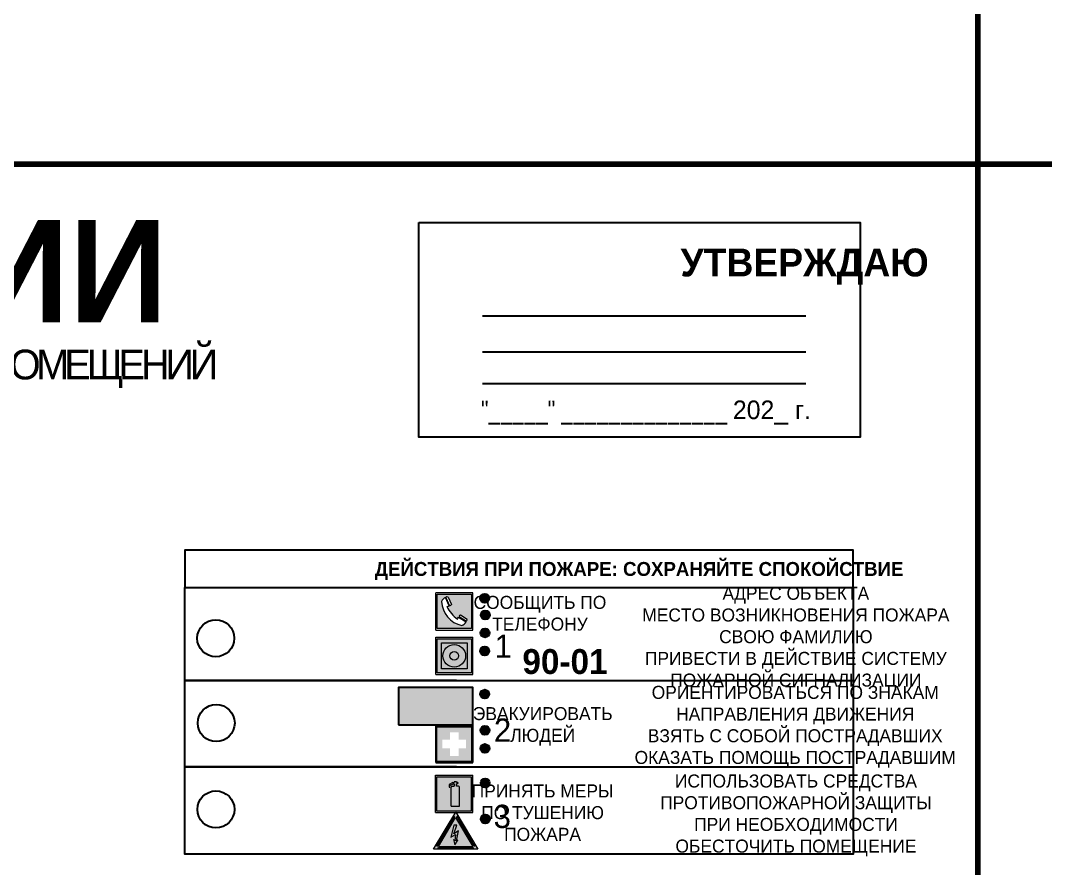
# Model space of a CAD drawing. Header units: millimetres. Extents: x 13114 to 67229, y 22859 to 38520.
# Drawn here: x 20637.2 to 20857.7, y 30348.7 to 30531.2 of the extents above; entities that cross this region are included whole.
import ezdxf

# ---------------------------------------------------------------- set-up
doc = ezdxf.new("R2010")
doc.units = ezdxf.units.MM
doc.styles.add('обычный', font='arial.ttf')

# ---------------------------------------------------------------- blocks, each defined once
blk = doc.blocks.new('A$C3E6D3DDE')
at = {"lineweight": 5}
h = blk.add_hatch(color=40, dxfattribs=at)
h.paths.add_polyline_path([(24.1, 1.45), (16.46, -11.35), (31.74, -11.35)])
h.paths.add_polyline_path([(24.09, -0.46), (30.03, -10.41), (18.14, -10.41)], flags=16)
h.paths.add_polyline_path([(24.54, -3.08), (23.41, -6.02), (25.13, -5.01), (24.33, -8.5), (24.82, -8.27), (23.79, -9.86), (23.4, -8.04), (23.8, -8.43), (24.04, -6.29), (22.39, -7.25), (23.44, -3.08)], flags=0)
h = blk.add_hatch(color=256, dxfattribs=at)
h.paths.add_polyline_path([(24.37, 0.03, 0.567511), (23.82, 0.03), (17.59, -10.4, 0.582454), (17.86, -10.88), (30.32, -10.88, 0.582149), (30.6, -10.4)])
h.paths.add_polyline_path([(24.09, -0.46), (18.14, -10.41), (30.03, -10.41)], flags=16)
h.paths.add_polyline_path([(24.54, -3.08), (23.41, -6.02), (25.13, -5.01), (24.33, -8.5), (24.82, -8.27), (23.79, -9.86), (23.4, -8.04), (23.8, -8.43), (24.04, -6.29), (22.39, -7.25), (23.44, -3.08)], flags=0)
h = blk.add_hatch(color=40, dxfattribs=at)
h.paths.add_polyline_path([(24.09, -0.46), (18.14, -10.41), (30.03, -10.41)])
h.paths.add_polyline_path([(24.82, -8.27), (23.79, -9.86), (23.4, -8.04), (23.8, -8.43), (24.04, -6.29), (22.39, -7.25), (23.44, -3.08), (24.54, -3.08), (23.41, -6.02), (25.13, -5.01), (24.33, -8.5)], flags=16)
at = {"color": 40, "lineweight": 5}
for p, q in [((16.46, -11.35), (24.1, 1.45)), ((24.1, 1.45), (31.74, -11.35))]:
    blk.add_line(p, q, dxfattribs=at)
at = {"lineweight": 5}
for p, q in [((17.59, -10.4), (23.82, 0.03)), ((24.37, 0.03), (30.6, -10.4)), ((18.14, -10.41), (24.09, -0.46)), ((23.44, -3.08), (22.39, -7.25)), ((23.41, -6.02), (24.54, -3.08)), ((24.54, -3.08), (23.44, -3.08)), ((24.09, -0.46), (30.03, -10.41)), ((22.39, -7.25), (24.04, -6.29)), ((25.13, -5.01), (23.41, -6.02)), ((24.04, -6.29), (23.8, -8.43)), ((24.33, -8.5), (25.13, -5.01)), ((18.14, -10.41), (30.03, -10.41)), ((23.8, -8.43), (23.4, -8.04)), ((23.4, -8.04), (23.79, -9.86)), ((23.79, -9.86), (24.82, -8.27)), ((24.82, -8.27), (24.33, -8.5)), ((17.86, -10.88), (30.32, -10.88))]:
    blk.add_line(p, q, dxfattribs=at)
at = {"color": 50, "lineweight": 5}
blk.add_line((31.74, -11.35), (16.46, -11.35), dxfattribs=at)
blk = doc.blocks.new('A$C456E1F9C')
at = {"lineweight": 5}
h = blk.add_hatch(color=242, dxfattribs=at)
h.paths.add_polyline_path([(0.51, -1.47), (0.51, -13.26), (12.29, -13.26), (12.29, -1.47)])
h.paths.add_polyline_path([(5.42, -4.95, -0.254479), (4.78, -5.4), (3.52, -2.53, -0.209735), (4.23, -2.4)], flags=16)
h.paths.add_polyline_path([(8.53, -8.6), (10.87, -10.17), (10.54, -10.76), (8.03, -9.13, -0.192251)], flags=16)
h.paths.add_polyline_path([(4.61, -5.49, 0.005518), (3.87, -5.72, 0.128647), (7.49, -10.01, 0.00809), (7.83, -9.33), (10.47, -10.97, -0.16736), (8.99, -12.25, -0.327862), (1.95, -3.95, -0.166952), (3.36, -2.62)], flags=16)
at = {"color": 242, "lineweight": 5}
for p, q in [((0, -13.77), (0, -0.97)), ((12.8, -0.97), (0, -0.97)), ((4.61, -5.49), (3.36, -2.62)), ((3.52, -2.53), (4.78, -5.4)), ((4.23, -2.4), (5.42, -4.95)), ((12.8, -13.77), (12.8, -0.97)), ((7.83, -9.33), (10.47, -10.97)), ((8.03, -9.13), (10.54, -10.76)), ((10.81, -10.12), (8.53, -8.6)), ((10.54, -10.76), (10.8, -10.3)), ((10.8, -10.3), (10.81, -10.12)), ((0, -13.77), (12.8, -13.77))]:
    blk.add_line(p, q, dxfattribs=at)
blk.add_lwpolyline([(0.51, -1.47), (12.29, -1.47), (12.29, -13.26), (0.51, -13.26)], close=True, dxfattribs=at)
for centre, radius, start, end in [((4.59, -5.34), 2.99, 114.2845, 152.1974), ((4.02, -3.27), 0.891, 76.3284, 123.7092), ((11.12, -3.31), 9.19, 183.9915, 256.6009), ((14.98, -39.1), 35.17, 107.1487, 108.4135), ((13.86, -0.94), 11.08, 205.5536, 234.8762), ((4.68, -4.59), 0.824, 276.9621, 334.0723), ((-13.31, 0.8), 23.44, 332.5487, 334.4027), ((8.94, -9.5), 0.989, 114.4092, 157.9388), ((7.87, -9.46), 3, 291.9291, 329.9329)]:
    blk.add_arc(centre, radius, start, end, dxfattribs=at)
blk = doc.blocks.new('A$C54414219')
at = {"true_color": 0xffffff}
h = blk.add_hatch(color=7, dxfattribs=at)
h.paths.add_polyline_path([(2.39, -9.45), (2.39, -18.3), (11.23, -18.3), (11.23, -9.45)], flags=0)
h.paths.add_polyline_path([(10.71, -13.87, -1), (2.92, -13.87, -1)], flags=0)
h.paths.add_polyline_path([(8.3, -13.87, -1), (5.33, -13.87, -1)], flags=0)
h.paths.add_polyline_path([(0.41, -7.47), (0.41, -20.27), (13.21, -20.27), (13.21, -7.47)])
h.paths.add_polyline_path([(0.92, -19.77), (12.71, -19.77), (12.71, -7.98), (0.92, -7.98)], flags=16)
h.paths.add_polyline_path([(11.23, -9.45), (11.23, -18.3), (2.39, -18.3), (2.39, -9.45)], flags=0)
at = {"lineweight": 5}
h = blk.add_hatch(color=242, dxfattribs=at)
h.paths.add_polyline_path([(12.71, -7.98), (0.92, -7.98), (0.92, -19.77), (12.71, -19.77)])
h.paths.add_polyline_path([(11.23, -18.3), (2.39, -18.3), (2.39, -9.45), (11.23, -9.45)], flags=16)
h.paths.add_polyline_path([(10.71, -13.87, -1), (2.92, -13.87, -1)], flags=0)
h.paths.add_polyline_path([(8.3, -13.87, -1), (5.33, -13.87, -1)], flags=0)
at = {"true_color": 0xffffff}
h = blk.add_hatch(color=7, dxfattribs=at)
h.paths.add_polyline_path([(2.39, -9.45), (2.39, -18.3), (11.23, -18.3), (11.23, -9.45)])
h.paths.add_polyline_path([(10.71, -13.87, -1), (2.92, -13.87, -1)], flags=16)
h.paths.add_polyline_path([(8.3, -13.87, -1), (5.33, -13.87, -1)], flags=0)
at = {"lineweight": 5}
h = blk.add_hatch(color=242, dxfattribs=at)
h.paths.add_polyline_path([(2.92, -13.87, 1), (10.71, -13.87, 1)])
h.paths.add_polyline_path([(8.3, -13.87, -1), (5.33, -13.87, -1)], flags=16)
at = {"color": 242, "lineweight": 5}
for p, q in [((0.41, -20.27), (0.41, -7.47)), ((0.41, -7.47), (13.21, -7.47)), ((0.41, -7.47), (13.21, -7.47)), ((13.21, -20.27), (13.21, -7.47)), ((0.41, -20.27), (13.21, -20.27))]:
    blk.add_line(p, q, dxfattribs=at)
for points in [[(0.92, -7.98), (12.71, -7.98), (12.71, -19.77), (0.92, -19.77)], [(2.39, -9.45), (11.23, -9.45), (11.23, -18.3), (2.39, -18.3)]]:
    blk.add_lwpolyline(points, close=True, dxfattribs=at)
for radius in [3.89, 1.49]:
    blk.add_circle((6.81, -13.87), radius, dxfattribs=at)
blk = doc.blocks.new('A$C32E8229D')
at = {"true_color": 0xffffff}
blk.add_hatch(color=7, dxfattribs=at).paths.add_polyline_path([(0, 0), (0, -8), (16, -8), (16, 0)])
h = blk.add_hatch(color=126)
h.paths.add_polyline_path([(0.2, -0.2), (15.8, -0.2), (15.8, -7.8), (0.2, -7.8)])
h.paths.add_polyline_path([(13.49, -2.05), (12.08, -2.05), (11.37, -2.63, 0.162397), (11.29, -2.84), (11.29, -3.63), (10.35, -3.63), (10.35, -4.05), (11.68, -4.05), (11.68, -3.48), (12.26, -4.28), (11.29, -5.1), (11.29, -6.78), (11.85, -6.78), (11.85, -5.44), (12.8, -4.64), (12.8, -5.94), (14.46, -5.94), (14.46, -5.39), (13.45, -5.39), (13.45, -3.97), (12.46, -2.59), (13.15, -2.59), (13.69, -3.34), (14.18, -3)], flags=16)
h.paths.add_polyline_path([(10.74, -1.82, 1), (11.8, -1.82, 1)], flags=16)
h.paths.add_polyline_path([(9.39, -3.59), (5.99, -3.59), (6.56, -3.03), (5.91, -3.03), (5.1, -3.83), (5.91, -4.64), (6.56, -4.64), (5.99, -4.09), (9.39, -4.09)], flags=16)
h.paths.add_polyline_path([(4.29, -1.08), (1.72, -1.08), (1.72, -6.6), (4.29, -6.6)], flags=16)
at = {"color": 126}
blk.add_lwpolyline([(16, -8), (0, -8), (0, 0), (16, 0)], close=True, dxfattribs=at)
blk = doc.blocks.new('A$C18900ED3')
h = blk.add_hatch(color=126)
h.paths.add_polyline_path([(-0.18, -0.18), (-7.02, -0.18), (-7.02, -7.02), (-0.18, -7.02)])
h.paths.add_polyline_path([(-5.89, -4.46), (-5.89, -2.77), (-4.46, -2.77), (-4.46, -1.31), (-2.77, -1.31), (-2.77, -2.77), (-1.33, -2.77), (-1.33, -4.46), (-2.77, -4.46), (-2.77, -5.89), (-4.46, -5.89), (-4.46, -4.46)], flags=16)
at = {"color": 126}
for p, q in [((-7.2, 0), (-7.2, -7.2)), ((0, 0), (-7.2, 0)), ((0, -7.2), (0, 0)), ((-7.02, -7.02), (-7.02, -0.18)), ((-7.02, -0.18), (-0.18, -0.18)), ((-0.18, -0.18), (-0.18, -7.02)), ((-7.2, -7.2), (0, -7.2)), ((-0.18, -7.02), (-7.02, -7.02))]:
    blk.add_line(p, q, dxfattribs=at)
blk = doc.blocks.new('A$C3AD82952')
at = {"true_color": 0xf5f5ff}
h = blk.add_hatch(color=7, dxfattribs=at)
h.dxf.hatch_style = 1
h.paths.add_polyline_path([(8.21, 8.73, 0.414214), (7.89, 9.05), (7.22, 9.05), (7.22, 9.92), (7.59, 9.92, 1), (7.57, 10.36), (7.22, 10.36), (7.22, 10.6), (6.43, 10.6), (6.43, 10.36), (6.01, 10.36), (4.74, 9.59), (4.74, 8.69), (4.98, 8.73), (4.98, 9.26), (6.12, 9.91), (6.43, 9.91), (6.43, 9.05), (5.76, 9.05, 0.414214), (5.44, 8.73), (5.44, 2.2), (8.21, 2.2)], flags=0)
h.paths.add_polyline_path([(12.8, 12.8), (0, 12.8), (0, 0), (12.8, 0)])
h.paths.add_polyline_path([(0.51, 12.29), (12.29, 12.29), (12.29, 0.51), (0.51, 0.51)], flags=16)
h.paths.add_polyline_path([(4.74, 9.59), (6.01, 10.36), (6.43, 10.36), (6.43, 10.6), (7.22, 10.6), (7.22, 10.36), (7.59, 10.36, -0.94586), (7.59, 9.92), (7.22, 9.92), (7.22, 9.05), (7.89, 9.05, -0.414214), (8.21, 8.73), (8.21, 2.2), (5.44, 2.2), (5.44, 8.73, -0.414214), (5.76, 9.05), (6.43, 9.05), (6.43, 9.91), (6.12, 9.91), (4.98, 9.26), (4.98, 8.73), (4.74, 8.69)], flags=0)
h = blk.add_hatch(color=242)
h.dxf.hatch_style = 1
h.paths.add_polyline_path([(12.29, 12.29), (0.51, 12.29), (0.51, 0.51), (12.29, 0.51)])
h.paths.add_polyline_path([(4.74, 8.69), (4.74, 9.59), (6.01, 10.36), (6.43, 10.36), (6.43, 10.6), (7.22, 10.6), (7.22, 10.36), (7.59, 10.36, -0.94586), (7.59, 9.92), (7.22, 9.92), (7.22, 9.05), (7.89, 9.05, -0.414214), (8.21, 8.73), (8.21, 2.2), (5.44, 2.2), (5.44, 8.73, -0.414214), (5.76, 9.05), (6.43, 9.05), (6.43, 9.91), (6.12, 9.91), (4.98, 9.26), (4.98, 8.73)], flags=16)
h = blk.add_hatch(color=7, dxfattribs=at)
h.dxf.hatch_style = 1
h.paths.add_polyline_path([(8.21, 8.73, 0.414214), (7.89, 9.05), (7.22, 9.05), (7.22, 9.92), (7.59, 9.92, 1), (7.57, 10.36), (7.22, 10.36), (7.22, 10.6), (6.43, 10.6), (6.43, 10.36), (6.01, 10.36), (4.74, 9.59), (4.74, 8.69), (4.98, 8.73), (4.98, 9.26), (6.12, 9.91), (6.43, 9.91), (6.43, 9.05), (5.76, 9.05, 0.414214), (5.44, 8.73), (5.44, 2.2), (8.21, 2.2)])
at = {"color": 242, "lineweight": 5}
for p, q in [((0, 0), (0, 12.8)), ((0, 12.8), (12.8, 12.8)), ((7.22, 10.6), (6.43, 10.6)), ((6.43, 10.6), (6.43, 10.36)), ((7.22, 10.36), (7.22, 10.6)), ((12.8, 0), (12.8, 12.8)), ((6.01, 10.36), (4.74, 9.59)), ((4.74, 9.59), (4.74, 8.69)), ((4.74, 8.69), (4.98, 8.73)), ((4.98, 9.26), (6.12, 9.91)), ((4.98, 8.73), (4.98, 9.26)), ((5.44, 2.2), (5.44, 8.73)), ((5.76, 9.05), (6.43, 9.05)), ((6.01, 10.36), (6.43, 10.36)), ((6.12, 9.91), (6.43, 9.91)), ((6.43, 9.91), (6.43, 9.05)), ((7.59, 10.36), (7.22, 10.36)), ((7.22, 9.05), (7.22, 9.92)), ((7.59, 9.92), (7.22, 9.92)), ((7.89, 9.05), (7.22, 9.05)), ((8.21, 2.2), (8.21, 8.73)), ((0, 0), (12.8, 0)), ((5.44, 2.2), (8.21, 2.2))]:
    blk.add_line(p, q, dxfattribs=at)
blk.add_lwpolyline([(0.51, 12.29), (12.29, 12.29), (12.29, 0.51), (0.51, 0.51)], close=True, dxfattribs=at)
for centre, radius, start, end in [((5.76, 8.73), 0.32, 90, 180), ((7.58, 10.14), 0.223, 273.1875, 86.8125), ((7.89, 8.73), 0.32, 0, 90)]:
    blk.add_arc(centre, radius, start, end, dxfattribs=at)

msp = doc.modelspace()

# ---------------------------------------------------------------- hatches: boundary and pattern name
at = {"lineweight": 0}
h = msp.add_hatch(color=256, dxfattribs=at)
h.dxf.hatch_style = 1
h.paths.add_polyline_path([(20736.11, 30406.81, 1), (20738.04, 30406.81, 1)])
h = msp.add_hatch(color=256, dxfattribs=at)
h.dxf.hatch_style = 1
h.paths.add_polyline_path([(20736.21, 30403.22, 1), (20738.14, 30403.22, 1)])
h = msp.add_hatch(color=256, dxfattribs=at)
h.dxf.hatch_style = 1
h.paths.add_polyline_path([(20736.17, 30399.41, 1), (20738.1, 30399.41, 1)])
h = msp.add_hatch(color=256, dxfattribs=at)
h.dxf.hatch_style = 1
h.paths.add_polyline_path([(20736.09, 30395.48, 1), (20738.02, 30395.48, 1)])
h = msp.add_hatch(color=256, dxfattribs=at)
h.dxf.hatch_style = 1
h.paths.add_polyline_path([(20736.1, 30386.22, 1), (20738.03, 30386.22, 1)])
h = msp.add_hatch(color=256, dxfattribs=at)
h.dxf.hatch_style = 1
h.paths.add_polyline_path([(20736.14, 30378.44, 1), (20738.07, 30378.44, 1)])
h = msp.add_hatch(color=256, dxfattribs=at)
h.dxf.hatch_style = 1
h.paths.add_polyline_path([(20736.14, 30374.53, 1), (20738.07, 30374.53, 1)])
h = msp.add_hatch(color=256, dxfattribs=at)
h.dxf.hatch_style = 1
h.paths.add_polyline_path([(20736.19, 30367.11, 1), (20738.13, 30367.11, 1)])
h = msp.add_hatch(color=256, dxfattribs=at)
h.dxf.hatch_style = 1
h.paths.add_polyline_path([(20736.2, 30359.34, 1), (20738.13, 30359.34, 1)])

# ---------------------------------------------------------------- linework, layer by layer
at = {"color": 1, "lineweight": 100}
for points in [[(20243.15, 30895.27), (20843.15, 30895.27), (20843.15, 30500.27), (20243.15, 30500.27)], [(20843.15, 30895.27), (21443.15, 30895.27), (21443.15, 30500.27), (20843.15, 30500.27)], [(20243.15, 30500.27), (20843.15, 30500.27), (20843.15, 30105.27), (20243.15, 30105.27)], [(20843.15, 30500.27), (21443.15, 30500.27), (21443.15, 30105.27), (20843.15, 30105.27)]]:
    msp.add_lwpolyline(points, close=True, dxfattribs=at)
for points in [[(20722.86, 30487.69), (20817.87, 30487.69), (20817.87, 30441.48), (20722.86, 30441.48)], [(20672.56, 30409.16), (20816.33, 30409.16), (20816.33, 30417.21), (20672.56, 30417.21)], [(20672.56, 30409.16), (20816.33, 30409.16), (20816.33, 30351.76), (20672.56, 30351.76)]]:
    msp.add_lwpolyline(points, close=True)
for points in [[(20736.61, 30467.64), (20806.14, 30467.64)], [(20736.61, 30459.88), (20806.14, 30459.88)], [(20736.61, 30453.09), (20806.14, 30453.09)], [(20730.98, 30389.17), (20672.56, 30389.17), (20816.33, 30389.17)], [(20730.98, 30370.59), (20672.56, 30370.59), (20816.33, 30370.59)]]:
    msp.add_lwpolyline(points)
for centre, radius in [((20737.07, 30406.81), 0.966), ((20737.18, 30403.22), 0.966), ((20679.19, 30398.24), 3.98), ((20737.14, 30399.41), 0.966), ((20737.06, 30395.48), 0.966), ((20737.07, 30386.22), 0.966), ((20679.28, 30380.01), 3.98), ((20737.11, 30378.44), 0.966), ((20737.1, 30374.53), 0.966), ((20737.16, 30367.11), 0.966), ((20679.22, 30361.43), 3.98), ((20737.17, 30359.34), 0.966)]:
    msp.add_circle(centre, radius)

# ---------------------------------------------------------------- block references
for name, p, xscale, yscale, zscale in [('A$C456E1F9C', (20726.52, 30408.62), 0.625, 0.625, 0.625), ('A$C54414219', (20726.26, 30403.14), 0.625, 0.625, 0.625), ('A$C18900ED3', (20734.52, 30379.49), 1.111111111007631, 1.111111111007631, 1.111111111007631), ('A$C3AD82952', (20726.47, 30360.76), 0.625, 0.625, 0.625), ('A$C3E6D3DDE', (20715.75, 30359.95), 0.625, 0.625, 0.625)]:
    msp.add_blockref(name, p, dxfattribs=dict(xscale=xscale, yscale=yscale, zscale=zscale))
at = {"xscale": -1}
msp.add_blockref('A$C32E8229D', (20734.52, 30387.64), dxfattribs=at)

# ---------------------------------------------------------------- texts
at = {"lineweight": 0, "style": 'обычный'}
for s, insert, char_height, width, attachment_point in [('{\\fProxima Nova Rg|b1|i0|c204|p2;ПЛАН ЭВАКУАЦИИ}', (20391.64, 30488.22), 22, 493.8901, 1), ('\\pi-18,l18,t18;{\\fProxima Nova Rg|b1|i0|c204|p2;УТВЕРЖДАЮ\\H1.1997x; }', (20805.9, 30478.22), 6, 126.6484, 5), ('{\\fArial Narrow|b0|i0|c204|p34;"_____" ______________ \\fProxima Nova Rg|b0|i0|c204|p2;202_ г. }', (20771.77, 30446.81), 4, 78.6503, 5), ('{\\fProxima Nova Rg|b1|i0|c204|p2;ДЕЙСТВИЯ ПРИ ПОЖАРЕ: СОХРАНЯЙТЕ СПОКОЙСТВИЕ\\H1.6644x; }', (20770.28, 30412.72), 3, 175.1736, 5), ('\\pi-8.4,l8.4,t8.4;{\\fProxima Nova Rg|b0|i0|c204|p2;АДРЕС ОБЪЕКТА\\PМЕСТО ВОЗНИКНОВЕНИЯ ПОЖАРА \\PСВОЮ ФАМИЛИЮ\\PПРИВЕСТИ В ДЕЙСТВИЕ СИСТЕМУ \\PПОЖАРНОЙ СИГНАЛИЗАЦИИ}', (20804.02, 30398.18), 2.8, 126.6484, 5), ('{\\fProxima Nova Rg|b0|i0|c204|p2;СООБЩИТЬ ПО \\PТЕЛЕФОНУ}', (20748.95, 30403.61), 2.8, 126.6484, 5), ('{\\fProxima Nova Rg|b0|i0|c204|p2;1\\H1.1667x; }', (20741.05, 30396.55), 5, 126.6484, 5), ('{\\fProxima Nova Rg|b1|i0|c204|p2;\\H1.0714x;90-01\\fProxima Nova Rg|b0|i0|c204|p2;\\H0.93331x; \\H1.3449x; }', (20754.33, 30393.2), 5, 126.6484, 5), ('\\pi-8.4,l8.4,t8.4;{\\fProxima Nova Rg|b0|i0|c204|p2;ОРИЕНТИРОВАТЬСЯ ПО ЗНАКАМ \\PНАПРАВЛЕНИЯ ДВИЖЕНИЯ\\PВЗЯТЬ С СОБОЙ ПОСТРАДАВШИХ\\PОКАЗАТЬ ПОМОЩЬ ПОСТРАДАВШИМ}', (20803.88, 30379.2), 2.8, 126.6484, 5), ('{\\fProxima Nova Rg|b0|i0|c204|p2;ЭВАКУИРОВАТЬ \\PЛЮДЕЙ}', (20749.55, 30379.29), 2.8, 126.6484, 5), ('{\\fProxima Nova Rg|b0|i0|c204|p2;2\\H1.1967x; }', (20740.9, 30378.47), 5, 126.6484, 5), ('\\pi-8.4,l8.4,t8.4;{\\fProxima Nova Rg|b0|i0|c204|p2;ИСПОЛЬЗОВАТЬ СРЕДСТВА \\PПРОТИВОПОЖАРНОЙ ЗАЩИТЫ \\PПРИ НЕОБХОДИМОСТИ \\PОБЕСТОЧИТЬ ПОМЕЩЕНИЕ}', (20804.04, 30360.13), 2.8, 126.6484, 5), ('{\\fProxima Nova Rg|b0|i0|c204|p2;ПРИНЯТЬ МЕРЫ \\PПО ТУШЕНИЮ \\PПОЖАРА}', (20749.51, 30360.71), 2.8, 126.6484, 5), ('{\\fProxima Nova Rg|b0|i0|c204|p2;3\\H1.1967x; }', (20740.84, 30359.89), 5, 126.6484, 5)]:
    msp.add_mtext(s, dxfattribs=dict(at, insert=insert, char_height=char_height, width=width, attachment_point=attachment_point))
at = {"color": 0, "lineweight": 0, "insert": (20541.34, 30460.51), "char_height": 8, "width": 449.2158, "attachment_point": 5, "style": 'обычный'}
msp.add_mtext('{\\fArial Black|b1|i0|c204|p34;\\H2x;\\T0.85;  \\fArial Narrow|b0|i0|c204|p34;\\H0.8x;\\W0.9;\\P\\fProxima Nova Rg|b0|i0|c204|p2;\\H0.5x;\\W1;\\C256;ПРИ ПОЖАРЕ  ИЛИ ДРУГИХ ЧРЕЗВЫЧАЙНЫХ СИТУАЦИЯХ  ИЗ ПОМЕЩЕНИЙ \\fProxima Nova Rg|b1|i0|c204|p2;\\H1.25x;\\PХМЦ: ГМО-2 отм. +4,8}', dxfattribs=at)

doc.saveas('drawing.dxf')
